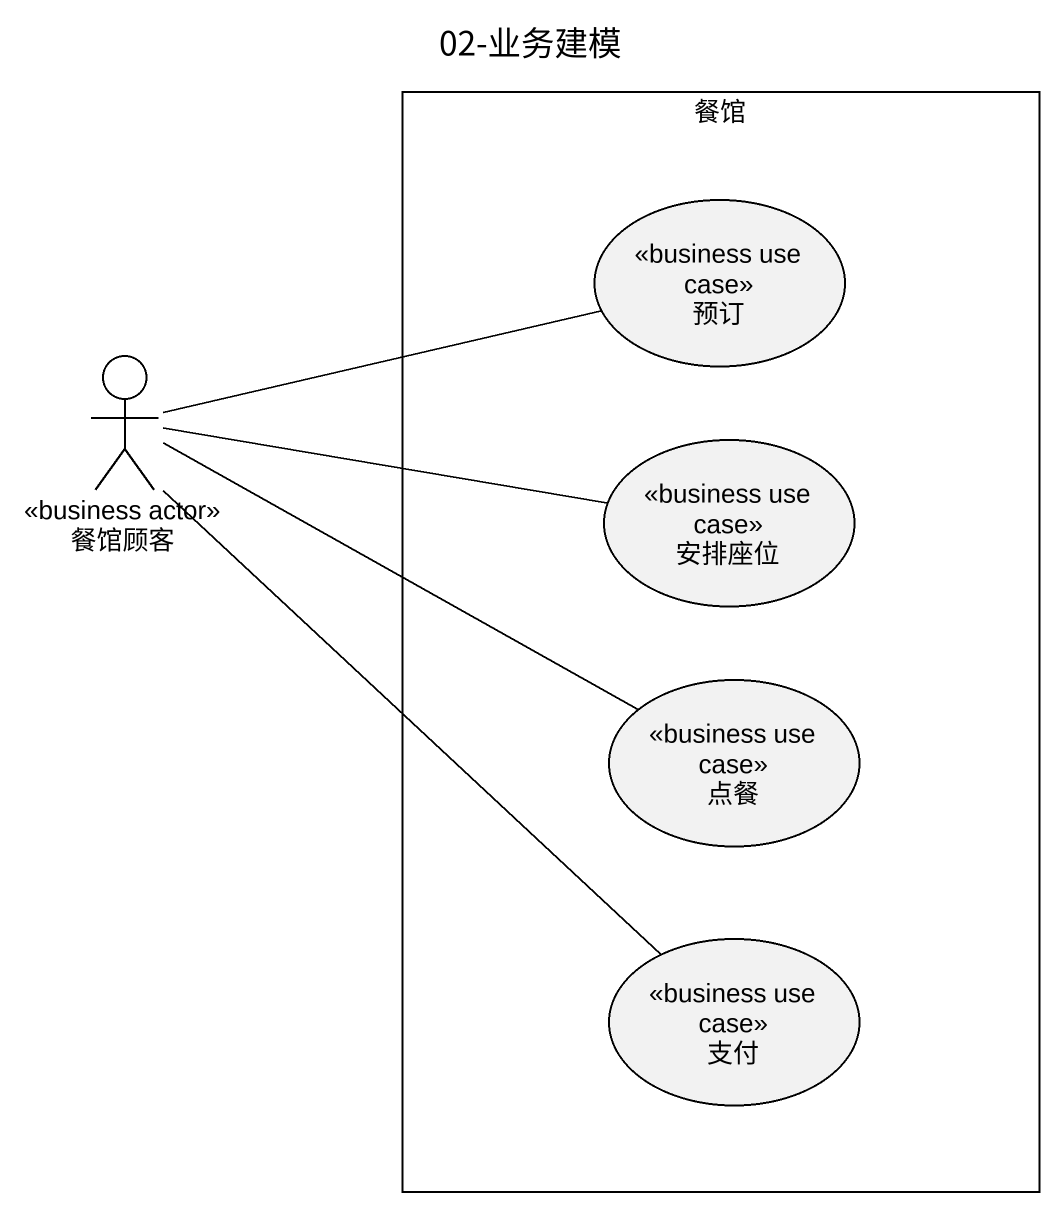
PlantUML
@startuml
title 02-业务建模
rectangle 餐馆 {
  usecase 预订 <<business use case>>
  usecase 安排座位 <<business use case>>
  usecase 点餐 <<business use case>>
  usecase 支付 <<business use case>>
}
actor 餐馆顾客 <<business actor>>
餐馆顾客 -right- 预订
餐馆顾客 -right- 安排座位
餐馆顾客 -right- 点餐
餐馆顾客 -- 支付
@enduml
